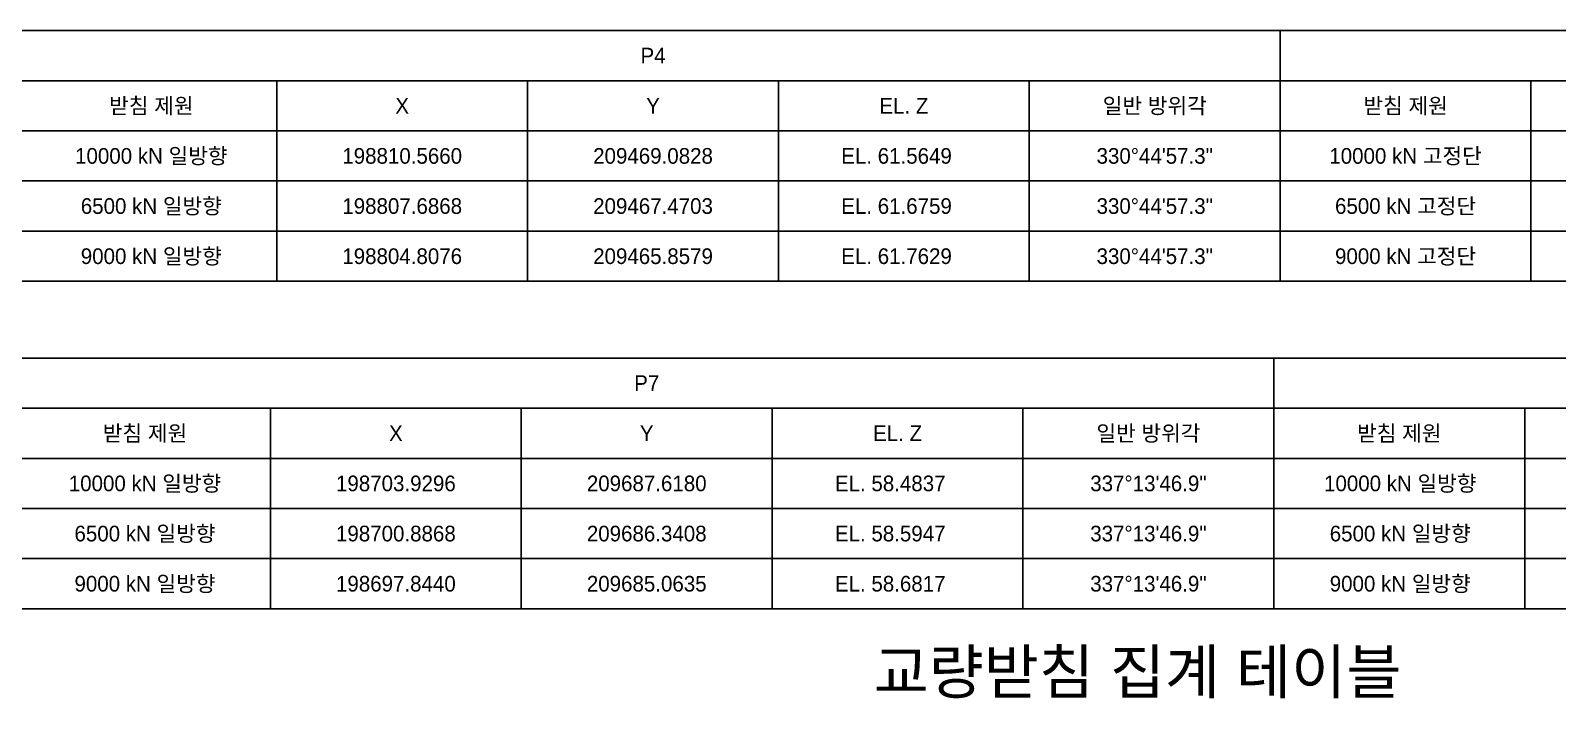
# Model space of a CAD drawing. Header units: feet. Extents: x 0 to 869311, y 0 to 616339.
# Drawn here: x 319977 to 612157, y 213247 to 341115 of the extents above; entities that cross this region are included whole.
import ezdxf
from ezdxf.enums import TextEntityAlignment as Align

# ---------------------------------------------------------------- set-up
doc = ezdxf.new("R2010")
doc.units = ezdxf.units.FT
doc.header["$LTSCALE"] = 5500
doc.header["$MEASUREMENT"] = 0
for name, color, linetype in [('CS-TABL-LIN1', 4, 'CONTINUOUS'), ('CS-TABL-LIN2', 1, 'CONTINUOUS'), ('CS-TABL-TEX2', 3, 'CONTINUOUS'), ('CZ-TEX1', 6, 'CONTINUOUS')]:
    doc.layers.add(name, color=color, linetype=linetype)
doc.styles.add('A_STANDARD', font='')
doc.styles.get('A_STANDARD').set_extended_font_data('Dotum')

msp = doc.modelspace()

# ---------------------------------------------------------------- linework, layer by layer
at = {"layer": 'CS-TABL-LIN1'}
for points in [[(69493, 341115), (799093, 341115), (799093, 293115), (69493, 293115)], [(68285, 278418), (797885, 278418), (797885, 230418), (68285, 230418)]]:
    msp.add_lwpolyline(points, close=True, dxfattribs=at)
at = {"layer": 'CS-TABL-LIN2'}
for p, q in [((559093, 341115), (559093, 293115)), ((85093, 331515), (799093, 331515)), ((367093, 331515), (367093, 293115)), ((415093, 331515), (415093, 293115)), ((463093, 331515), (463093, 293115)), ((511093, 331515), (511093, 293115)), ((607093, 331515), (607093, 293115)), ((69493, 321915), (799093, 321915)), ((69493, 312315), (799093, 312315)), ((69493, 302715), (799093, 302715)), ((557885, 278418), (557885, 230418)), ((83885, 268818), (797885, 268818)), ((365885, 268818), (365885, 230418)), ((413885, 268818), (413885, 230418)), ((461885, 268818), (461885, 230418)), ((509885, 268818), (509885, 230418)), ((605885, 268818), (605885, 230418)), ((68285, 259218), (797885, 259218)), ((68285, 249618), (797885, 249618)), ((68285, 240018), (797885, 240018))]:
    msp.add_line(p, q, dxfattribs=at)

# ---------------------------------------------------------------- texts
at = {"layer": 'CS-TABL-TEX2', "style": 'A_STANDARD'}
for s, p in [('P4', (439093, 336315)), ('받침 제원', (343093, 326715)), ('X', (391093, 326715)), ('Y', (439093, 326715)), ('EL. Z', (487093, 326715)), ('일반 방위각', (535093, 326715)), ('받침 제원', (583093, 326715)), ('10000 kN 일방향', (343093, 317115)), ('198810.5660', (391093, 317115)), ('209469.0828', (439093, 317115)), ('330%%d44\'57.3"', (535093, 317115)), ('10000 kN 고정단', (583093, 317115)), ('6500 kN 일방향', (343093, 307515)), ('198807.6868', (391093, 307515)), ('209467.4703', (439093, 307515)), ('330%%d44\'57.3"', (535093, 307515)), ('6500 kN 고정단', (583093, 307515)), ('9000 kN 일방향', (343093, 297915)), ('198804.8076', (391093, 297915)), ('209465.8579', (439093, 297915)), ('330%%d44\'57.3"', (535093, 297915)), ('9000 kN 고정단', (583093, 297915)), ('P7', (437885, 273618)), ('받침 제원', (341885, 264018)), ('일반 방위각', (533885, 264018)), ('받침 제원', (581885, 264018)), ('X', (389885, 264018)), ('Y', (437885, 264018)), ('EL. Z', (485885, 264018)), ('10000 kN 일방향', (341885, 254418)), ('198703.9296', (389885, 254418)), ('209687.6180', (437885, 254418)), ('337%%d13\'46.9"', (533885, 254418)), ('10000 kN 일방향', (582084, 254418)), ('6500 kN 일방향', (341885, 244818)), ('198700.8868', (389885, 244818)), ('209686.3408', (437885, 244818)), ('337%%d13\'46.9"', (533885, 244818)), ('6500 kN 일방향', (582084, 244818)), ('9000 kN 일방향', (341885, 235218)), ('198697.8440', (389885, 235218)), ('209685.0635', (437885, 235218)), ('337%%d13\'46.9"', (533885, 235218)), ('9000 kN 일방향', (582084, 235218))]:
    msp.add_text(s, height=3000, dxfattribs=at).set_placement(p, align=Align.MIDDLE_CENTER)
at = {"layer": 'CS-TABL-TEX2', "linetype": 'ByBlock', "style": 'A_STANDARD'}
for s, p in [('EL. 61.5649', (475105, 315615)), ('EL. 61.6759', (475105, 306015)), ('EL. 61.7629', (475105, 296415)), ('EL. 58.4837', (473897, 252918)), ('EL. 58.5947', (473897, 243318)), ('EL. 58.6817', (473897, 233718))]:
    msp.add_text(s, height=3000, dxfattribs=at).set_placement(p)
at = {"layer": 'CZ-TEX1', "style": 'A_STANDARD'}
msp.add_text('교량받침 집계 테이블', height=8400, dxfattribs=at).set_placement((531796, 214152), align=Align.CENTER)

doc.saveas('drawing.dxf')
